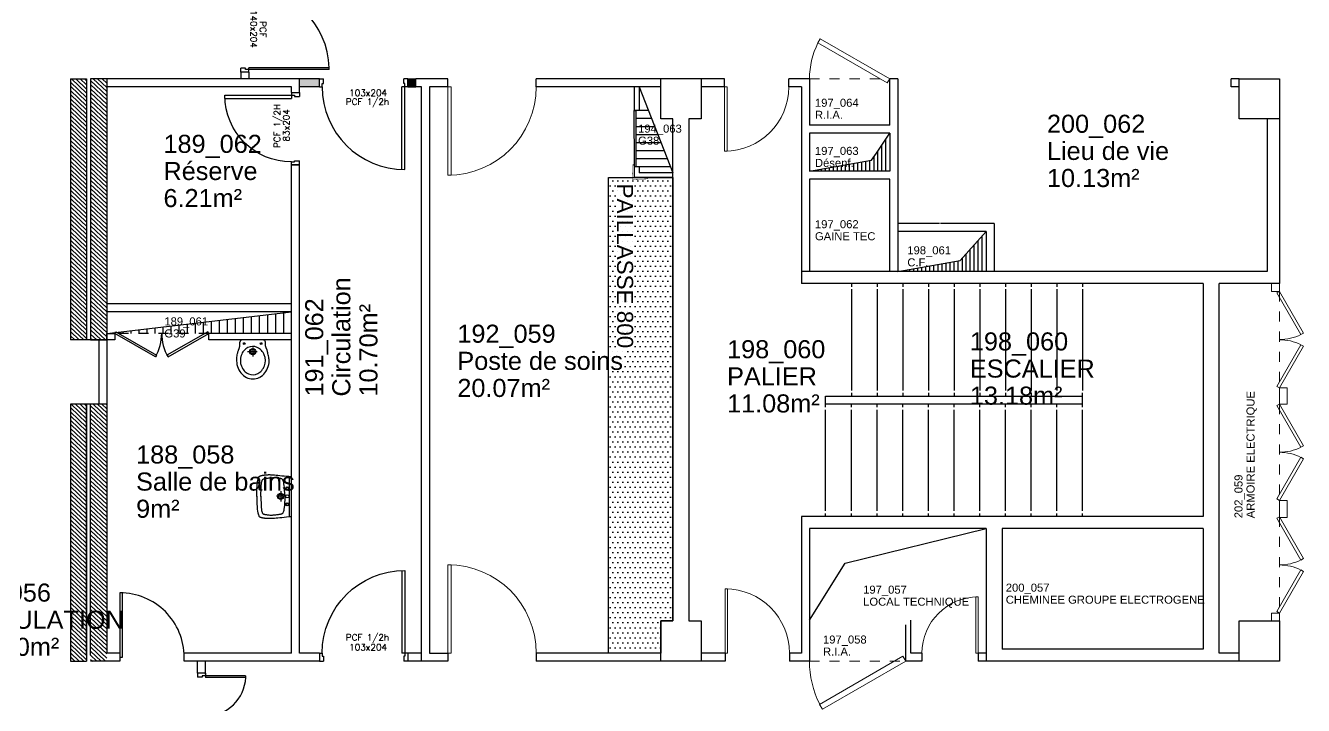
# Model space of a CAD drawing. Header units: metres. Extents: x -5 to 211, y -2 to 116.
# Drawn here: x 186.44 to 202.35, y 55.72 to 64.18 of the extents above; entities that cross this region are included whole.
import ezdxf
from ezdxf.enums import TextEntityAlignment as Align

# ---------------------------------------------------------------- set-up
doc = ezdxf.new("R2010")
doc.units = ezdxf.units.M
doc.header["$MEASUREMENT"] = 0
doc.linetypes.add('CACHÉ', pattern=[0.25, 0.125, -0.125])
doc.linetypes.add('CONTINU', pattern=[0])
doc.layers.get('0').update_dxf_attribs({"linetype": 'CONTINUOUS'})
for name, color, linetype in [('001 mur', 7, 'CONTINUOUS'), ('001 Murs', 7, 'CONTINUOUS'), ('002 poteaux', 7, 'CONTINUOUS'), ('003 porte', 7, 'CONTINUOUS'), ('004 cloisons', 7, 'CONTINUOUS'), ('006 sanitaire', 5, 'CONTINUOUS'), ('008 electrique', 7, 'CONTINUOUS'), ('A_Etiqu_Gaine', 8, 'CONTINUOUS'), ('A_Etiqu_Gaine_code', 8, 'CONTINUOUS'), ('A_Etiqu_Local', 8, 'CONTINUOUS'), ('A_HACH_STRUC', 7, 'CONTINUOUS'), ('A_MURS_CLOI', 7, 'CONTINUOUS'), ('A_MURS_STRU', 7, 'CONTINU'), ('A_PORT_Creer', 8, 'CONTINUOUS'), ('ARC_A_EQPM_Paillasse', 142, 'CONTINUOUS'), ('maçonnerie', 7, 'CONTINUOUS'), ("Protection d'angle", 7, 'CONTINUOUS')]:
    doc.layers.add(name, color=color, linetype=linetype)
doc.layers.add('A_PORT', color=8, linetype='CONTINUOUS', lineweight=0)
doc.styles.add('Attribut', font='arial.ttf')
doc.styles.add('ROMANS8', font='romans8.shx', dxfattribs={"height": 50})

# ---------------------------------------------------------------- blocks, each defined once
blk = doc.blocks.new("Protection d'angle")
at = {"layer": "Protection d'angle", "color": 7}
blk.add_lwpolyline([(-0.007, 0.352, 0, 0, 0), (-0.007, 0.153, 0, 0, 0), (0, 0.153, 0, 0, 0), (0, 0.142, 0, 0, 0), (-0.007, 0.142, 0, 0, 0), (-0.007, 0.037, 0, 0, 0), (0.004, 0.007, 0, 0, -0.490349), (0.006, -0.006, 0, 0, -0.490349), (-0.007, -0.004, 0, 0, 0), (-0.037, 0.007, 0, 0, 0), (-0.142, 0.007, 0, 0, 0), (-0.142, 0, 0, 0, 0), (-0.153, 0, 0, 0, 0), (-0.153, 0.007, 0, 0, 0), (-0.352, 0.007, 0.01, 0.01, 0), (-0.358, 0.007, 0.01, 0.01, 1), (-0.358, -0.002, 0.01, 0.01, 0), (-0.019, -0.016, 0.01, 0.01, 0.413602), (0.016, -0.016, 0.01, 0.01, 0.414214), (0.016, 0.019, 0.01, 0.01, 0), (0.002, 0.358, 0.01, 0.01, 1), (-0.007, 0.358, 0.01, 0.01, 0), (-0.007, 0.352, 0, 0, 0)], format="xyseb", dxfattribs=at)
blk = doc.blocks.new('A_Etiqu_Local')
at = {"style": 'Attribut', "flags": 1}
for tag, p in [('CODE_HOPITAL', (-0.446, 1.964)), ('CODE_SITE', (-0.446, 1.739)), ('CODE_BATIMENT', (-0.446, 1.514)), ('CODE_SECTEUR', (-0.446, 1.289)), ('CODE_ETAGE', (-0.446, 1.064)), ('NOM_NORMALISE', (-0.446, -0.843)), ('SECTEUR_ACTIVITE', (-0.446, -1.068)), ('SOUS_SECTEUR_ACTIVITE', (-0.446, -1.293)), ('VOLUME', (-0.446, -1.518)), ('SERVICE', (-0.446, -1.743)), ('CODE_UG', (-0.446, -1.968)), ('CODE_UA', (-0.446, -2.193)), ('CODE_POLE', (-0.446, -2.418)), ('OCCUPANT_EXTERNE', (-0.446, -2.643)), ('DISPONIBILITE', (-0.446, -2.868)), ('ACCES_HANDICAPES', (-0.446, -3.093)), ('NATURE_SOL', (-0.446, -3.318)), ('RISQUE_LABORATOIRE', (-0.446, -3.543)), ('AMIANTE', (-0.446, -3.768))]:
    blk.add_attdef(tag, p, '', height=0.15, dxfattribs=at)
at = {"layer": 'A_Etiqu_Local', "style": 'Attribut'}
for tag, p in [('CODE_PIECE', (-0.444, 0.528)), ('NOM_USAGE', (-0.444, 0.191)), ('SURFACE', (-0.444, -0.147))]:
    blk.add_attdef(tag, p, '', height=0.225, dxfattribs=at)
blk = doc.blocks.new('A_Etiqu_Gaine')
at = {"style": 'Attribut', "flags": 1}
for tag, p in [('CODE_HOPITAL', (-0.432, 0.865)), ('CODE_SITE', (-0.432, 0.715)), ('CODE_BATIMENT', (-0.432, 0.565)), ('CODE_SECTEUR', (-0.432, 0.415)), ('CODE_ETAGE', (-0.432, 0.265)), ('NOM_NORMALISE', (-0.432, -0.335)), ('SECTEUR_ACTIVITE', (-0.432, -0.485)), ('SOUS_SECTEUR_ACTIVITE', (-0.432, -0.635)), ('SURFACE', (-0.432, -0.785)), ('CODE_UG', (-0.432, -0.935)), ('CODE_POLE', (-0.432, -1.085)), ('AMIANTE', (-0.432, -1.235))]:
    blk.add_attdef(tag, p, '', height=0.1, dxfattribs=at)
at = {"layer": 'A_Etiqu_Gaine', "style": 'Attribut'}
blk.add_attdef('NOM_USAGE', (-0.432, -0.185), '', height=0.1, dxfattribs=at)
at = {"layer": 'A_Etiqu_Gaine_code', "style": 'Attribut'}
blk.add_attdef('CODE_PIECE', (-0.432, -0.035), '', height=0.1, dxfattribs=at)
blk = doc.blocks.new('BROCA2-G980')
at = {"layer": '003 porte', "color": 7, "linetype": 'Continuous'}
for points in [[(42.612572, 14.926459), (43.119011, 14.634069), (43.10648, 14.612366), (42.600044, 14.904756)], [(43.75708, 14.926459), (43.250645, 14.634069), (43.263176, 14.612366), (43.769611, 14.904756)]]:
    blk.add_lwpolyline(points, close=True, dxfattribs=at)
at = {"layer": '003 porte', "color": 3, "linetype": 'Continuous'}
for centre, start, end in [((42.600044, 14.904756), 330.000016, 0.000005), ((43.769611, 14.904756), 180.000005, 209.999999)]:
    blk.add_arc(centre, 0.584783, start, end, dxfattribs=at)
blk = doc.blocks.new('BROCA2-G1096')
at = {"layer": '003 porte', "color": 7, "linetype": 'Continuous'}
blk.add_lwpolyline([(43.570015, 17.974754), (43.570015, 17.174759), (43.600014, 17.174759), (43.600014, 17.974754)], close=True, dxfattribs=at)
at = {"layer": '003 porte', "color": 3, "linetype": 'Continuous'}
blk.add_arc((43.600014, 17.974754), 0.8, 179.999964, 270.000001, dxfattribs=at)
blk = doc.blocks.new('BATI-10')
for p, q in [((0, 0.1), (0, 0)), ((0, 0.1), (0.035, 0.1)), ((0, 0), (0.05, 0)), ((0.035, 0.1), (0.035, 0.06)), ((0.035, 0.06), (0.05, 0.06)), ((0.05, 0.06), (0.05, 0))]:
    blk.add_line(p, q)
blk = doc.blocks.new('P100bt10')
for p, q in [((0.035, 1.13), (0.035, 0.1)), ((0.075, 1.129), (0.075, 0.1)), ((0.035, 0.1), (0.075, 0.1))]:
    blk.add_line(p, q)
blk.add_arc((0.035, 0.1), 1.03, 0, 90)
blk.add_blockref('BATI-10', (0, 0))
at = {"xscale": -1}
blk.add_blockref('BATI-10', (1.1, 0), dxfattribs=at)
at = {"style": 'ROMANS8'}
for tag, p in [('DEF', (0.502, 0.256)), ('DIM', (0.493, 0.134))]:
    blk.add_attdef(tag, text='', height=0.08, dxfattribs=at).set_placement(p, align=Align.CENTER)
blk = doc.blocks.new('P80bt10')
for p, q in [((0.035, 0.93), (0.035, 0.1)), ((0.075, 0.929), (0.075, 0.1)), ((0, 0.1), (0, 0)), ((0, 0.1), (0.035, 0.1)), ((0, 0), (0.05, 0)), ((0.035, 0.1), (0.075, 0.1)), ((0.035, 0.1), (0.035, 0.06)), ((0.035, 0.06), (0.05, 0.06)), ((0.05, 0.06), (0.05, 0)), ((0.865, 0.06), (0.85, 0.06)), ((0.85, 0.06), (0.85, 0)), ((0.9, 0), (0.85, 0)), ((0.865, 0.1), (0.865, 0.06)), ((0.9, 0.1), (0.865, 0.1)), ((0.9, 0.1), (0.9, 0))]:
    blk.add_line(p, q)
blk.add_arc((0.035, 0.1), 0.83, 0, 90)
at = {"style": 'ROMANS8'}
for tag, p in [('DEF', (0.416, 0.239)), ('DIM', (0.409, 0.124))]:
    blk.add_attdef(tag, text='', height=0.08, dxfattribs=at).set_placement(p, align=Align.CENTER)
blk = doc.blocks.new('PV100-50bt10')
for p, q in [((1.515, 1.1), (1.515, 0.1)), ((1.535, 1.1), (1.515, 1.1)), ((1.535, 1.1), (1.535, 0.1)), ((0.035, 0.6), (0.035, 0.1)), ((0.035, 0.6), (0.055, 0.6)), ((0.055, 0.6), (0.055, 0.1)), ((0, 0.1), (0, 0)), ((0, 0.1), (0.035, 0.1)), ((0, 0), (0.05, 0)), ((0.035, 0.1), (0.055, 0.1)), ((0.035, 0.1), (0.035, 0.06)), ((0.035, 0.06), (0.05, 0.06)), ((0.05, 0.06), (0.05, 0)), ((1.535, 0.1), (1.515, 0.1)), ((1.535, 0.06), (1.52, 0.06)), ((1.52, 0.06), (1.52, 0)), ((1.57, 0), (1.52, 0)), ((1.535, 0.1), (1.535, 0.06)), ((1.57, 0.1), (1.535, 0.1)), ((1.57, 0.1), (1.57, 0))]:
    blk.add_line(p, q)
for centre, radius, start, end in [((1.535, 0.1), 1, 91.1671, 179.9904), ((0.034, 0.1), 0.501, 0.0454, 87.6163)]:
    blk.add_arc(centre, radius, start, end)
at = {"style": 'ROMANS8'}
for tag, p in [('DEF', (1.036, 0.239)), ('DIM', (1.031, 0.122))]:
    blk.add_attdef(tag, text='', height=0.08, rotation=360, dxfattribs=at).set_placement(p, align=Align.CENTER)

msp = doc.modelspace()

# ---------------------------------------------------------------- hatches: boundary and pattern name
at = {"layer": 'A_HACH_STRUC', "linetype": 'Continuous'}
h = msp.add_hatch(dxfattribs=at)
h.set_pattern_fill('ANSI31', color=8, scale=0.3, angle=-88.5553, style=0)
h.set_pattern_definition([(316.4447, (187.000224, 60.270877), (0.02583954, 0.0271766), [])])
h.paths.add_polyline_path([(187.2, 63.521), (187, 63.521), (187, 60.271), (187.2, 60.271)])
h.paths.add_polyline_path([(187.45, 63.521), (187.25, 63.521), (187.25, 60.271), (187.45, 60.271)])
h = msp.add_hatch(dxfattribs=at)
h.set_pattern_fill('ANSI31', color=8, scale=0.3, angle=-88.5553, style=0)
h.set_pattern_definition([(316.4447, (187.000224, 56.270876), (0.02583954, 0.0271766), [])])
h.paths.add_polyline_path([(187.2, 59.471), (187, 59.471), (187, 59.371), (187, 56.271), (187.2, 56.271), (187.2, 56.346)])
h.paths.add_polyline_path([(187.45, 59.471), (187.25, 59.471), (187.25, 56.346), (187.25, 56.271), (187.45, 56.271)])
at = {"layer": 'A_PORT_Creer'}
h = msp.add_hatch(color=8, dxfattribs=at)
h.dxf.hatch_style = 1
h.paths.add_polyline_path([(190.098, 63.521), (189.85, 63.521), (189.85, 63.421), (190.098, 63.421)])
h = msp.add_hatch(color=8, dxfattribs=at)
h.dxf.hatch_style = 1
h.paths.add_polyline_path([(191.3, 63.521), (191.198, 63.521), (191.198, 63.421), (191.3, 63.421)])
at = {"layer": 'ARC_A_EQPM_Paillasse'}
h = msp.add_hatch(dxfattribs=at)
h.set_pattern_fill('DOTS', color=8)
h.paths.add_polyline_path([(193.698, 62.291), (194.002, 62.291), (194.022, 62.291), (194.498, 62.291), (194.498, 56.771), (194.35, 56.771), (194.35, 56.371), (193.698, 56.371)])

# ---------------------------------------------------------------- linework, layer by layer
at = {"layer": '001 mur', "color": 8, "linetype": 'Continuous'}
for p, q in [((187.45, 60.351), (189.75, 60.621)), ((188.45, 60.468), (188.45, 60.351)), ((188.55, 60.48), (188.55, 60.351)), ((188.65, 60.486), (188.65, 60.351)), ((188.75, 60.503), (188.75, 60.351)), ((188.85, 60.514), (188.85, 60.351)), ((188.95, 60.527), (188.95, 60.351)), ((189.05, 60.539), (189.05, 60.351)), ((189.15, 60.55), (189.15, 60.351)), ((189.25, 60.562), (189.25, 60.351)), ((189.35, 60.574), (189.35, 60.351)), ((189.45, 60.585), (189.45, 60.351)), ((189.55, 60.597), (189.55, 60.351)), ((189.65, 60.609), (189.65, 60.351)), ((187.65, 60.374), (187.65, 60.351)), ((187.75, 60.386), (187.75, 60.351)), ((187.85, 60.398), (187.85, 60.351)), ((187.95, 60.41), (187.95, 60.351)), ((188.05, 60.421), (188.05, 60.351)), ((188.15, 60.433), (188.15, 60.351)), ((188.25, 60.445), (188.25, 60.351)), ((188.35, 60.456), (188.35, 60.351)), ((188.72, 60.271), (188.72, 60.351)), ((189.75, 60.351), (188.72, 60.351)), ((189.75, 60.271), (188.72, 60.271))]:
    msp.add_line(p, q, dxfattribs=at)
msp.add_lwpolyline([(187.45, 60.271), (187.45, 60.351), (187.55, 60.351), (187.55, 60.271)], close=True, dxfattribs=at)
at = {"layer": '001 Murs', "color": 8}
for p, q in [((189.75, 63.351), (189.85, 63.351)), ((197.4, 56.271), (197.4, 56.721)), ((197.46, 56.371), (197.46, 56.781))]:
    msp.add_line(p, q, dxfattribs=at)
at = {"layer": '002 poteaux', "color": 8, "linetype": 'Continuous'}
for points in [[(201.55, 63.021), (201.55, 63.521), (202.05, 63.521), (202.05, 63.021)], [(201.55, 56.271), (201.55, 56.771), (202.05, 56.771), (202.05, 56.271)]]:
    msp.add_lwpolyline(points, close=True, dxfattribs=at)
at = {"layer": '003 porte', "color": 8, "linetype": 'CACHÉ'}
msp.add_line((188.72, 60.351), (187.55, 60.351), dxfattribs=at)
at = {"layer": '004 cloisons', "color": 8, "linetype": 'Continuous'}
for p, q in [((195.143, 63.521), (194.85, 63.521)), ((195.143, 63.421), (195.143, 63.521)), ((195.943, 63.421), (195.943, 63.521)), ((196.2, 63.521), (195.943, 63.521)), ((196.2, 63.521), (196.2, 62.946)), ((197.3, 63.521), (197.2, 63.521)), ((197.3, 63.521), (197.3, 61.121)), ((201.45, 63.421), (201.45, 63.521)), ((201.55, 63.521), (201.45, 63.521)), ((195.143, 63.421), (194.85, 63.421)), ((196.1, 63.421), (195.943, 63.421)), ((196.1, 63.421), (196.1, 60.971)), ((201.55, 63.421), (201.45, 63.421)), ((201.9, 63.021), (201.9, 61.121)), ((202.05, 63.021), (202.05, 60.971)), ((197.2, 62.946), (196.2, 62.946)), ((197.2, 62.846), (196.2, 62.846)), ((197.033, 62.596), (197.2, 62.846)), ((197.2, 62.846), (197.2, 62.371)), ((196.974, 62.508), (197.033, 62.596)), ((197, 62.552), (197, 62.371)), ((196.2, 62.371), (196.974, 62.508)), ((197.2, 62.371), (196.2, 62.371)), ((196.25, 62.371), (196.25, 62.38)), ((196.3, 62.371), (196.3, 62.389)), ((196.35, 62.371), (196.35, 62.398)), ((196.4, 62.371), (196.4, 62.406)), ((196.45, 62.371), (196.45, 62.415)), ((196.5, 62.371), (196.5, 62.424)), ((196.55, 62.371), (196.55, 62.433)), ((196.6, 62.371), (196.6, 62.442)), ((196.65, 62.371), (196.65, 62.451)), ((196.7, 62.371), (196.7, 62.46)), ((196.75, 62.371), (196.75, 62.469)), ((197.2, 62.271), (196.2, 62.271)), ((197.817, 61.721), (197.3, 61.721)), ((198.4, 61.621), (197.3, 61.621)), ((198.5, 61.721), (197.829, 61.721)), ((198.074, 61.258), (198.4, 61.621)), ((198.4, 61.621), (198.4, 61.121)), ((198.5, 61.721), (198.5, 61.121)), ((197.3, 61.121), (198.074, 61.258)), ((198.1, 61.288), (198.1, 61.121)), ((198.809, 61.121), (196.1, 61.121)), ((197.4, 61.121), (197.4, 61.139)), ((197.45, 61.121), (197.45, 61.148)), ((197.5, 61.121), (197.5, 61.156)), ((197.55, 61.121), (197.55, 61.165)), ((197.6, 61.121), (197.6, 61.174)), ((197.65, 61.121), (197.65, 61.183)), ((197.7, 61.121), (197.7, 61.192)), ((197.75, 61.121), (197.75, 61.201)), ((197.8, 61.121), (197.8, 61.21)), ((197.85, 61.121), (197.85, 61.219)), ((201.9, 61.121), (198.811, 61.121)), ((201.1, 60.971), (196.1, 60.971)), ((196.721, 60.971), (196.721, 60.931)), ((197.041, 60.971), (197.041, 60.931)), ((197.361, 60.971), (197.361, 60.931)), ((197.681, 60.971), (197.681, 60.931)), ((198.001, 60.971), (198.001, 60.931)), ((198.321, 60.971), (198.321, 60.931)), ((198.641, 60.971), (198.641, 60.931)), ((198.961, 60.971), (198.961, 60.931)), ((199.281, 60.971), (199.281, 60.931)), ((199.6, 60.971), (199.6, 60.931)), ((201.1, 60.971), (201.1, 58.071)), ((201.3, 56.371), (201.3, 60.971)), ((202.05, 60.971), (201.3, 60.971)), ((196.721, 60.901), (196.721, 59.641)), ((197.041, 60.901), (197.041, 59.641)), ((197.361, 60.901), (197.361, 59.641)), ((197.681, 60.901), (197.681, 59.641)), ((198.001, 60.901), (198.001, 59.641)), ((198.321, 60.901), (198.321, 59.641)), ((198.641, 60.901), (198.641, 59.641)), ((198.961, 60.901), (198.961, 59.641)), ((199.281, 60.901), (199.281, 59.641)), ((199.6, 60.901), (199.6, 59.641)), ((196.401, 59.431), (196.401, 59.571)), ((196.721, 59.611), (196.721, 59.571)), ((197.041, 59.611), (197.041, 59.571)), ((197.361, 59.611), (197.361, 59.571)), ((197.681, 59.611), (197.681, 59.571)), ((198.001, 59.611), (198.001, 59.571)), ((198.321, 59.611), (198.321, 59.571)), ((198.641, 59.611), (198.641, 59.571)), ((198.961, 59.611), (198.961, 59.571)), ((199.281, 59.611), (199.281, 59.571)), ((199.6, 59.431), (199.6, 59.611)), ((196.401, 58.141), (196.401, 59.401)), ((196.721, 59.431), (196.721, 59.471)), ((196.721, 58.141), (196.721, 59.401)), ((197.041, 59.431), (197.041, 59.471)), ((197.041, 58.141), (197.041, 59.401)), ((197.361, 59.431), (197.361, 59.471)), ((197.361, 58.141), (197.361, 59.401)), ((197.681, 59.431), (197.681, 59.471)), ((197.681, 58.141), (197.681, 59.401)), ((198.001, 59.431), (198.001, 59.471)), ((198.001, 58.141), (198.001, 59.401)), ((198.321, 59.431), (198.321, 59.471)), ((198.321, 58.141), (198.321, 59.401)), ((198.641, 59.431), (198.641, 59.471)), ((198.641, 58.141), (198.641, 59.401)), ((198.961, 59.431), (198.961, 59.471)), ((198.961, 58.141), (198.961, 59.401)), ((199.281, 59.431), (199.281, 59.471)), ((199.281, 58.141), (199.281, 59.401)), ((199.6, 58.141), (199.6, 59.401)), ((196.401, 58.071), (196.401, 58.111)), ((196.721, 58.071), (196.721, 58.111)), ((197.041, 58.071), (197.041, 58.111)), ((197.361, 58.071), (197.361, 58.111)), ((197.681, 58.071), (197.681, 58.111)), ((198.001, 58.071), (198.001, 58.111)), ((198.321, 58.071), (198.321, 58.111)), ((198.641, 58.071), (198.641, 58.111)), ((198.961, 58.071), (198.961, 58.111)), ((199.281, 58.071), (199.281, 58.111)), ((199.6, 58.071), (199.6, 58.111)), ((196.643, 57.491), (198.4, 57.921)), ((198.4, 57.921), (198.4, 56.271)), ((198.6, 57.921), (198.6, 56.421)), ((201.1, 57.921), (198.6, 57.921)), ((201.1, 57.921), (201.1, 56.421)), ((196.2, 56.781), (196.643, 57.491)), ((196.2, 56.781), (196.2, 56.271)), ((195.15, 56.371), (194.85, 56.371)), ((195.15, 56.371), (195.15, 56.271)), ((195.95, 56.371), (195.95, 56.271)), ((196.1, 56.371), (195.95, 56.371)), ((197.6, 56.371), (197.46, 56.371)), ((197.6, 56.371), (197.6, 56.271)), ((198.4, 56.371), (198.3, 56.371)), ((198.3, 56.371), (198.3, 56.271)), ((201.1, 56.421), (198.6, 56.421)), ((201.55, 56.371), (201.3, 56.371)), ((195.15, 56.271), (194.85, 56.271)), ((196.2, 56.271), (195.95, 56.271)), ((197.6, 56.271), (197.4, 56.271)), ((201.55, 56.271), (198.3, 56.271))]:
    msp.add_line(p, q, dxfattribs=at)
for points in [[(197.2, 62.946), (197.2, 63.521)], [(196.2, 62.846), (196.2, 62.371)], [(197.1, 62.371), (197.1, 62.697)], [(197.15, 62.371), (197.15, 62.771)], [(197.05, 62.371), (197.05, 62.622)], [(196.8, 62.371), (196.8, 62.477)], [(196.85, 62.371), (196.85, 62.486)], [(196.9, 62.371), (196.9, 62.495)], [(196.95, 62.371), (196.95, 62.504)], [(196.2, 62.271), (196.2, 61.121)], [(197.2, 61.121), (197.2, 62.271)], [(198.25, 61.121), (198.25, 61.454)], [(198.3, 61.121), (198.3, 61.51)], [(198.35, 61.121), (198.35, 61.565)], [(198.15, 61.121), (198.15, 61.343)], [(198.2, 61.121), (198.2, 61.399)], [(197.9, 61.121), (197.9, 61.227)], [(197.95, 61.121), (197.95, 61.236)], [(198, 61.121), (198, 61.245)], [(198.05, 61.121), (198.05, 61.254)], [(196.401, 59.571), (199.6, 59.571)], [(199.6, 59.471), (196.401, 59.471)]]:
    msp.add_lwpolyline(points, dxfattribs=at)
at = {"layer": '006 sanitaire', "color": 8, "linetype": 'Continuous'}
for p, q in [((189.09, 60.138), (189.092, 60.145)), ((189.092, 60.145), (189.095, 60.15)), ((189.095, 60.15), (189.096, 60.153)), ((189.096, 60.153), (189.097, 60.155)), ((189.097, 60.155), (189.098, 60.158)), ((189.098, 60.158), (189.099, 60.16)), ((189.099, 60.162), (189.1, 60.164)), ((189.099, 60.16), (189.099, 60.162)), ((189.1, 60.164), (189.101, 60.166)), ((189.101, 60.166), (189.102, 60.168)), ((189.102, 60.17), (189.103, 60.172)), ((189.102, 60.168), (189.102, 60.17)), ((189.103, 60.175), (189.104, 60.177)), ((189.103, 60.172), (189.103, 60.175)), ((189.104, 60.179), (189.105, 60.181)), ((189.104, 60.177), (189.104, 60.179)), ((189.105, 60.186), (189.106, 60.188)), ((189.105, 60.183), (189.105, 60.186)), ((189.105, 60.181), (189.105, 60.183)), ((189.106, 60.193), (189.107, 60.195)), ((189.106, 60.19), (189.106, 60.193)), ((189.106, 60.188), (189.106, 60.19)), ((189.107, 60.204), (189.108, 60.208)), ((189.107, 60.199), (189.107, 60.204)), ((189.107, 60.195), (189.107, 60.199)), ((189.108, 60.239), (189.108, 60.242)), ((189.108, 60.234), (189.108, 60.239)), ((189.108, 60.23), (189.108, 60.234)), ((189.108, 60.225), (189.108, 60.23)), ((189.108, 60.221), (189.108, 60.225)), ((189.108, 60.216), (189.108, 60.221)), ((189.108, 60.212), (189.108, 60.216)), ((189.108, 60.208), (189.108, 60.212)), ((189.396, 60.271), (189.138, 60.271)), ((189.269, 60.174), (189.269, 60.062)), ((189.426, 60.239), (189.425, 60.242)), ((189.426, 60.234), (189.426, 60.239)), ((189.426, 60.23), (189.426, 60.234)), ((189.426, 60.225), (189.426, 60.23)), ((189.426, 60.221), (189.426, 60.225)), ((189.426, 60.216), (189.426, 60.221)), ((189.426, 60.212), (189.426, 60.216)), ((189.427, 60.208), (189.426, 60.212)), ((189.427, 60.204), (189.427, 60.208)), ((189.428, 60.199), (189.427, 60.204)), ((189.429, 60.195), (189.428, 60.199)), ((189.429, 60.193), (189.429, 60.195)), ((189.43, 60.19), (189.429, 60.193)), ((189.431, 60.188), (189.43, 60.19)), ((189.431, 60.186), (189.431, 60.188)), ((189.432, 60.183), (189.431, 60.186)), ((189.432, 60.181), (189.432, 60.183)), ((189.433, 60.179), (189.432, 60.181)), ((189.434, 60.177), (189.433, 60.179)), ((189.435, 60.175), (189.434, 60.177)), ((189.435, 60.172), (189.435, 60.175)), ((189.436, 60.17), (189.435, 60.172)), ((189.437, 60.168), (189.436, 60.17)), ((189.438, 60.166), (189.437, 60.168)), ((189.438, 60.164), (189.438, 60.166)), ((189.439, 60.162), (189.438, 60.164)), ((189.44, 60.16), (189.439, 60.162)), ((189.441, 60.158), (189.44, 60.16)), ((189.442, 60.155), (189.441, 60.158)), ((189.443, 60.153), (189.442, 60.155)), ((189.444, 60.15), (189.443, 60.153)), ((189.446, 60.145), (189.444, 60.15)), ((189.448, 60.138), (189.446, 60.145)), ((189.069, 60.035), (189.071, 60.054)), ((189.071, 60.054), (189.073, 60.071)), ((189.073, 60.071), (189.075, 60.086)), ((189.075, 60.086), (189.078, 60.1)), ((189.078, 60.1), (189.081, 60.111)), ((189.081, 60.111), (189.084, 60.122)), ((189.084, 60.122), (189.087, 60.13)), ((189.087, 60.13), (189.09, 60.138)), ((189.201, 60.125), (189.323, 60.125)), ((189.45, 60.13), (189.448, 60.138)), ((189.453, 60.122), (189.45, 60.13)), ((189.455, 60.111), (189.453, 60.122)), ((189.458, 60.1), (189.455, 60.111)), ((189.461, 60.086), (189.458, 60.1)), ((189.464, 60.071), (189.461, 60.086)), ((189.467, 60.054), (189.464, 60.071)), ((189.47, 60.035), (189.467, 60.054)), ((189.334, 58.539), (189.338, 58.551)), ((189.338, 58.551), (189.342, 58.559)), ((189.342, 58.559), (189.346, 58.566)), ((189.346, 58.566), (189.349, 58.569)), ((189.349, 58.569), (189.351, 58.571)), ((189.351, 58.571), (189.354, 58.573)), ((189.354, 58.573), (189.357, 58.575)), ((189.357, 58.575), (189.36, 58.577)), ((189.36, 58.577), (189.363, 58.578)), ((189.363, 58.578), (189.367, 58.58)), ((189.367, 58.58), (189.371, 58.581)), ((189.371, 58.581), (189.375, 58.582)), ((189.375, 58.582), (189.38, 58.583)), ((189.38, 58.583), (189.385, 58.584)), ((189.385, 58.584), (189.391, 58.585)), ((189.391, 58.585), (189.397, 58.586)), ((189.397, 58.586), (189.403, 58.587)), ((189.403, 58.587), (189.41, 58.588)), ((189.41, 58.588), (189.416, 58.589)), ((189.416, 58.589), (189.423, 58.589)), ((189.423, 58.589), (189.43, 58.59)), ((189.43, 58.59), (189.436, 58.591)), ((189.436, 58.591), (189.442, 58.591)), ((189.442, 58.591), (189.448, 58.592)), ((189.448, 58.592), (189.454, 58.592)), ((189.448, 58.549), (189.459, 58.551)), ((189.454, 58.592), (189.459, 58.592)), ((189.459, 58.592), (189.465, 58.593)), ((189.459, 58.551), (189.47, 58.552)), ((189.465, 58.593), (189.471, 58.593)), ((189.47, 58.552), (189.481, 58.553)), ((189.471, 58.593), (189.476, 58.593)), ((189.476, 58.593), (189.482, 58.593)), ((189.481, 58.553), (189.493, 58.553)), ((189.482, 58.593), (189.489, 58.592)), ((189.489, 58.592), (189.496, 58.592)), ((189.493, 58.553), (189.504, 58.554)), ((189.496, 58.592), (189.503, 58.592)), ((189.503, 58.592), (189.519, 58.591)), ((189.504, 58.554), (189.516, 58.554)), ((189.527, 58.554), (189.516, 58.554)), ((189.519, 58.591), (189.538, 58.589)), ((189.538, 58.553), (189.527, 58.554)), ((189.538, 58.589), (189.559, 58.587)), ((189.55, 58.553), (189.538, 58.553)), ((189.561, 58.552), (189.55, 58.553)), ((189.559, 58.587), (189.581, 58.585)), ((189.572, 58.551), (189.561, 58.552)), ((189.583, 58.549), (189.572, 58.551)), ((189.581, 58.585), (189.606, 58.583)), ((189.606, 58.583), (189.632, 58.58)), ((189.632, 58.58), (189.659, 58.578)), ((189.659, 58.578), (189.688, 58.575)), ((189.688, 58.575), (189.719, 58.572)), ((189.719, 58.572), (189.75, 58.569)), ((189.725, 58.073), (189.725, 58.569)), ((189.75, 58.073), (189.75, 58.569)), ((189.319, 58.37), (189.32, 58.414)), ((189.32, 58.414), (189.322, 58.45)), ((189.322, 58.45), (189.324, 58.48)), ((189.324, 58.48), (189.327, 58.505)), ((189.327, 58.505), (189.33, 58.524)), ((189.33, 58.524), (189.334, 58.539)), ((189.37, 58.364), (189.371, 58.401)), ((189.371, 58.401), (189.372, 58.432)), ((189.372, 58.432), (189.374, 58.458)), ((189.374, 58.458), (189.376, 58.478)), ((189.376, 58.478), (189.378, 58.495)), ((189.378, 58.495), (189.381, 58.508)), ((189.381, 58.508), (189.384, 58.517)), ((189.384, 58.517), (189.387, 58.525)), ((189.387, 58.525), (189.39, 58.53)), ((189.39, 58.53), (189.392, 58.532)), ((189.392, 58.532), (189.394, 58.534)), ((189.394, 58.534), (189.395, 58.536)), ((189.395, 58.536), (189.397, 58.537)), ((189.397, 58.537), (189.399, 58.538)), ((189.399, 58.538), (189.402, 58.54)), ((189.402, 58.54), (189.404, 58.541)), ((189.404, 58.541), (189.407, 58.542)), ((189.407, 58.542), (189.41, 58.542)), ((189.41, 58.542), (189.413, 58.543)), ((189.413, 58.543), (189.42, 58.545)), ((189.42, 58.545), (189.429, 58.546)), ((189.429, 58.546), (189.438, 58.548)), ((189.438, 58.548), (189.448, 58.549)), ((189.593, 58.548), (189.583, 58.549)), ((189.602, 58.546), (189.593, 58.548)), ((189.611, 58.545), (189.602, 58.546)), ((189.618, 58.543), (189.611, 58.545)), ((189.621, 58.542), (189.618, 58.543)), ((189.624, 58.542), (189.621, 58.542)), ((189.627, 58.541), (189.624, 58.542)), ((189.629, 58.54), (189.627, 58.541)), ((189.632, 58.538), (189.629, 58.54)), ((189.634, 58.537), (189.632, 58.538)), ((189.636, 58.536), (189.634, 58.537)), ((189.638, 58.534), (189.636, 58.536)), ((189.639, 58.532), (189.638, 58.534)), ((189.641, 58.53), (189.639, 58.532)), ((189.644, 58.525), (189.641, 58.53)), ((189.648, 58.517), (189.644, 58.525)), ((189.651, 58.508), (189.648, 58.517)), ((189.654, 58.495), (189.651, 58.508)), ((189.657, 58.478), (189.654, 58.495)), ((189.66, 58.458), (189.657, 58.478)), ((189.662, 58.432), (189.66, 58.458)), ((189.665, 58.401), (189.662, 58.432)), ((189.668, 58.364), (189.665, 58.401)), ((189.318, 58.319), (189.319, 58.37)), ((189.318, 58.323), (189.319, 58.271)), ((189.319, 58.271), (189.32, 58.228)), ((189.369, 58.32), (189.37, 58.364)), ((189.369, 58.323), (189.37, 58.279)), ((189.37, 58.279), (189.371, 58.242)), ((189.371, 58.242), (189.372, 58.211)), ((189.668, 58.323), (189.566, 58.323)), ((189.617, 58.386), (189.617, 58.26)), ((189.665, 58.242), (189.662, 58.211)), ((189.668, 58.279), (189.665, 58.242)), ((189.671, 58.32), (189.668, 58.364)), ((189.671, 58.323), (189.668, 58.279)), ((189.32, 58.228), (189.322, 58.191)), ((189.322, 58.191), (189.324, 58.161)), ((189.324, 58.161), (189.327, 58.137)), ((189.327, 58.137), (189.33, 58.118)), ((189.33, 58.118), (189.334, 58.103)), ((189.334, 58.103), (189.338, 58.091)), ((189.338, 58.091), (189.342, 58.083)), ((189.342, 58.083), (189.346, 58.076)), ((189.346, 58.076), (189.349, 58.073)), ((189.349, 58.073), (189.351, 58.071)), ((189.372, 58.211), (189.374, 58.185)), ((189.374, 58.185), (189.376, 58.164)), ((189.376, 58.164), (189.378, 58.148)), ((189.378, 58.148), (189.381, 58.135)), ((189.381, 58.135), (189.384, 58.126)), ((189.384, 58.126), (189.387, 58.118)), ((189.387, 58.118), (189.39, 58.113)), ((189.39, 58.113), (189.392, 58.111)), ((189.392, 58.111), (189.394, 58.109)), ((189.394, 58.109), (189.395, 58.107)), ((189.395, 58.107), (189.397, 58.106)), ((189.397, 58.106), (189.399, 58.104)), ((189.399, 58.104), (189.402, 58.103)), ((189.402, 58.103), (189.404, 58.102)), ((189.404, 58.102), (189.407, 58.101)), ((189.407, 58.101), (189.41, 58.1)), ((189.41, 58.1), (189.413, 58.1)), ((189.413, 58.1), (189.42, 58.098)), ((189.42, 58.098), (189.429, 58.097)), ((189.429, 58.097), (189.438, 58.095)), ((189.438, 58.095), (189.448, 58.094)), ((189.448, 58.094), (189.458, 58.092)), ((189.458, 58.092), (189.469, 58.091)), ((189.469, 58.091), (189.48, 58.09)), ((189.48, 58.09), (189.492, 58.089)), ((189.492, 58.089), (189.503, 58.089)), ((189.503, 58.089), (189.513, 58.088)), ((189.528, 58.089), (189.518, 58.088)), ((189.54, 58.089), (189.528, 58.089)), ((189.551, 58.09), (189.54, 58.089)), ((189.562, 58.091), (189.551, 58.09)), ((189.573, 58.092), (189.562, 58.091)), ((189.583, 58.094), (189.573, 58.092)), ((189.593, 58.095), (189.583, 58.094)), ((189.602, 58.097), (189.593, 58.095)), ((189.611, 58.098), (189.602, 58.097)), ((189.618, 58.1), (189.611, 58.098)), ((189.621, 58.1), (189.618, 58.1)), ((189.624, 58.101), (189.621, 58.1)), ((189.627, 58.102), (189.624, 58.101)), ((189.629, 58.103), (189.627, 58.102)), ((189.632, 58.104), (189.629, 58.103)), ((189.634, 58.106), (189.632, 58.104)), ((189.636, 58.107), (189.634, 58.106)), ((189.638, 58.109), (189.636, 58.107)), ((189.639, 58.111), (189.638, 58.109)), ((189.641, 58.113), (189.639, 58.111)), ((189.644, 58.118), (189.641, 58.113)), ((189.648, 58.126), (189.644, 58.118)), ((189.651, 58.135), (189.648, 58.126)), ((189.654, 58.148), (189.651, 58.135)), ((189.657, 58.164), (189.654, 58.148)), ((189.66, 58.185), (189.657, 58.164)), ((189.662, 58.211), (189.66, 58.185)), ((189.719, 58.07), (189.75, 58.073)), ((189.351, 58.071), (189.354, 58.069)), ((189.354, 58.069), (189.357, 58.067)), ((189.357, 58.067), (189.36, 58.065)), ((189.36, 58.065), (189.363, 58.064)), ((189.363, 58.064), (189.367, 58.062)), ((189.367, 58.062), (189.371, 58.061)), ((189.371, 58.061), (189.375, 58.06)), ((189.375, 58.06), (189.38, 58.059)), ((189.38, 58.059), (189.385, 58.058)), ((189.385, 58.058), (189.391, 58.057)), ((189.391, 58.057), (189.397, 58.056)), ((189.397, 58.056), (189.403, 58.055)), ((189.403, 58.055), (189.41, 58.054)), ((189.41, 58.054), (189.416, 58.053)), ((189.416, 58.053), (189.423, 58.052)), ((189.423, 58.052), (189.43, 58.052)), ((189.43, 58.052), (189.436, 58.051)), ((189.436, 58.051), (189.442, 58.051)), ((189.442, 58.051), (189.448, 58.05)), ((189.448, 58.05), (189.454, 58.05)), ((189.454, 58.05), (189.459, 58.049)), ((189.459, 58.049), (189.465, 58.049)), ((189.465, 58.049), (189.471, 58.049)), ((189.471, 58.049), (189.476, 58.049)), ((189.476, 58.049), (189.482, 58.049)), ((189.482, 58.049), (189.489, 58.049)), ((189.489, 58.049), (189.496, 58.05)), ((189.496, 58.05), (189.503, 58.05)), ((189.503, 58.05), (189.519, 58.051)), ((189.519, 58.051), (189.538, 58.053)), ((189.538, 58.053), (189.559, 58.054)), ((189.559, 58.054), (189.581, 58.056)), ((189.581, 58.056), (189.606, 58.059)), ((189.606, 58.059), (189.632, 58.061)), ((189.632, 58.061), (189.659, 58.064)), ((189.659, 58.064), (189.688, 58.067)), ((189.688, 58.067), (189.719, 58.07))]:
    msp.add_line(p, q, dxfattribs=at)
for centre, radius in [((189.162, 60.225), 0.0105), ((189.269, 60.125), 0.0383), ((189.269, 60.125), 0.0276), ((189.372, 60.225), 0.0105), ((189.698, 58.422), 0.0189), ((189.698, 58.422), 0.0144), ((189.617, 58.323), 0.0387), ((189.617, 58.323), 0.0274), ((189.698, 58.323), 0.0204), ((189.698, 58.223), 0.0189), ((189.698, 58.223), 0.0144)]:
    msp.add_circle(centre, radius, dxfattribs=at)
for centre, radius, start, end in [((189.138, 60.241), 0.03, 90, 177.8165), ((189.278, 60.033), 0.158, 116.3092, 139.7314), ((189.269, 60.051), 0.138, 66.0617, 116.3104), ((189.26, 60.032), 0.158, 42.6397, 66.0619), ((189.396, 60.241), 0.03, 2.1835, 90), ((189.327, 60.014), 0.26, 175.5366, 196.6993), ((189.313, 60.014), 0.199, 161.0902, 201.2801), ((189.291, 60.021), 0.176, 139.7317, 161.0893), ((189.247, 60.02), 0.176, 21.2818, 42.6394), ((189.226, 60.012), 0.199, 341.0894, 21.2461), ((189.212, 60.012), 0.26, 343.7792, 4.9803), ((189.303, 60.007), 0.235, 196.6997, 218.9787), ((189.284, 59.991), 0.21, 218.9784, 243.481), ((189.292, 60.006), 0.176, 201.2818, 222.6394), ((189.278, 59.993), 0.158, 222.6392, 246.0614), ((189.27, 59.975), 0.138, 246.0617, 296.3338), ((189.261, 59.993), 0.158, 296.3097, 319.7319), ((189.258, 59.988), 0.207, 296.6226, 321.3372), ((189.247, 60.005), 0.176, 319.7317, 341.0893), ((189.238, 60.004), 0.232, 321.3381, 343.7801), ((189.27, 59.964), 0.18, 243.4811, 269.9996), ((189.27, 59.963), 0.179, 270, 296.623)]:
    msp.add_arc(centre, radius, start, end, dxfattribs=at)
at = {"layer": '008 electrique', "color": 8}
msp.add_line((194.078, 63.421), (194.498, 62.351), dxfattribs=at)
at = {"layer": 'A_MURS_CLOI', "color": 8, "linetype": 'Continuous'}
for p, q in [((187, 63.521), (187.2, 63.521)), ((187, 63.521), (187, 60.271)), ((187.2, 63.521), (187.2, 60.271)), ((189.85, 63.521), (187.25, 63.521)), ((187.25, 63.521), (187.25, 63.446)), ((187.45, 63.521), (187.45, 56.371)), ((189.85, 63.351), (189.85, 63.521)), ((191.698, 63.521), (191.3, 63.521)), ((191.3, 63.421), (191.3, 63.521)), ((191.698, 63.421), (191.698, 63.521)), ((194.85, 63.521), (192.798, 63.521)), ((192.798, 63.421), (192.798, 63.521)), ((189.75, 63.421), (187.45, 63.421)), ((189.75, 63.351), (189.75, 63.421)), ((191.37, 63.421), (191.3, 63.421)), ((191.37, 56.271), (191.37, 63.421)), ((191.698, 63.421), (191.47, 63.421)), ((194.35, 63.421), (192.798, 63.421)), ((194.233, 63.025), (194.036, 63.025)), ((194.194, 63.125), (194.078, 63.125)), ((194.698, 63.021), (194.698, 56.771)), ((194.278, 62.925), (194.037, 62.925)), ((194.312, 62.825), (194.037, 62.825)), ((194.351, 62.725), (194.038, 62.725)), ((194.39, 62.625), (194.038, 62.625)), ((189.75, 56.371), (189.75, 62.451)), ((189.85, 56.371), (189.85, 62.451)), ((194.43, 62.525), (194.039, 62.525)), ((194.469, 62.425), (194.078, 62.425)), ((194.498, 62.291), (194.018, 62.291)), ((194.498, 62.351), (194.078, 62.351)), ((189.75, 60.721), (187.45, 60.721)), ((189.75, 60.621), (187.45, 60.621)), ((187.35, 60.271), (187.35, 59.471)), ((187, 59.471), (187, 56.271)), ((187.2, 59.471), (187.2, 56.271)), ((201.1, 58.071), (196.1, 58.071)), ((196.1, 58.071), (196.1, 56.371)), ((198.4, 57.921), (196.2, 57.921)), ((187.615, 56.371), (187.45, 56.371)), ((189.75, 56.371), (188.415, 56.371)), ((191.198, 56.371), (191.198, 56.271)), ((191.47, 56.371), (191.698, 56.371)), ((191.698, 56.371), (191.698, 56.271)), ((192.798, 56.371), (192.798, 56.271)), ((194.35, 56.371), (192.798, 56.371)), ((187, 56.271), (187.2, 56.271)), ((187.615, 56.271), (187.25, 56.271)), ((189.85, 56.271), (188.415, 56.271)), ((191.698, 56.271), (191.37, 56.271)), ((194.85, 56.271), (192.798, 56.271))]:
    msp.add_line(p, q, dxfattribs=at)
at = {"layer": 'A_MURS_CLOI', "color": 8}
for p, q in [((189.118, 63.603), (189.118, 63.521)), ((189.218, 63.603), (189.218, 63.521)), ((191.47, 63.421), (191.47, 56.371)), ((194.018, 63.421), (194.018, 63.125)), ((194.078, 63.421), (194.078, 63.125)), ((194.078, 63.125), (194.018, 63.125)), ((194.018, 62.425), (194.018, 62.291)), ((194.078, 62.425), (194.018, 62.425)), ((194.078, 62.425), (194.078, 62.351)), ((196.2, 57.921), (196.2, 56.781)), ((187.615, 56.371), (187.615, 56.271)), ((188.415, 56.271), (188.415, 56.371)), ((188.58, 56.123), (188.58, 56.271)), ((188.68, 56.11), (188.68, 56.271))]:
    msp.add_line(p, q, dxfattribs=at)
at = {"layer": 'A_MURS_CLOI', "color": 8, "linetype": 'Continuous'}
for points in [[(194.498, 63.021), (194.35, 63.021), (194.35, 63.521)], [(194.85, 63.521), (194.85, 63.021), (194.698, 63.021)], [(194.35, 56.271), (194.35, 56.771), (194.498, 56.771), (194.498, 63.021)], [(194.698, 56.771), (194.85, 56.771), (194.85, 56.271)]]:
    msp.add_lwpolyline(points, dxfattribs=at)
at = {"layer": 'A_MURS_CLOI', "color": 8}
msp.add_lwpolyline([(194.018, 63.125), (194.036, 63.125), (194.039, 62.425), (194.022, 62.425)], close=True, dxfattribs=at)
at = {"layer": 'A_MURS_STRU', "color": 8, "linetype": 'Continuous'}
for p, q in [((187.2, 63.521), (187.2, 60.271)), ((187.25, 63.521), (187.25, 60.271)), ((187.45, 60.271), (187, 60.271)), ((187.25, 60.271), (187.45, 60.271)), ((187.45, 59.471), (187, 59.471)), ((187.2, 56.346), (187.2, 59.471)), ((187.25, 56.346), (187.25, 59.471))]:
    msp.add_line(p, q, dxfattribs=at)
at = {"layer": 'A_PORT', "color": 8, "linetype": 'CACHÉ'}
for p, q in [((196.2, 63.521), (197.199, 63.521)), ((202.05, 60.873), (202.05, 59.674)), ((202.05, 59.47), (202.05, 58.272)), ((202.05, 58.067), (202.05, 56.869)), ((196.2, 56.271), (197.4, 56.271))]:
    msp.add_line(p, q, dxfattribs=at)
at = {"layer": 'A_PORT', "color": 8, "linetype": 'Continuous'}
for p, q in [((201.953, 60.971), (202.05, 60.971)), ((201.953, 60.873), (201.953, 60.971)), ((202.05, 60.971), (202.05, 60.873)), ((202.05, 60.873), (201.953, 60.873)), ((202.05, 59.674), (202.148, 59.674)), ((202.05, 59.47), (202.05, 59.674)), ((202.148, 59.674), (202.148, 59.47)), ((202.148, 59.47), (202.05, 59.47)), ((202.05, 58.272), (202.148, 58.272)), ((202.05, 58.058), (202.05, 58.272)), ((202.148, 58.272), (202.148, 58.058)), ((202.148, 58.058), (202.05, 58.058)), ((201.953, 56.869), (202.05, 56.869)), ((201.953, 56.771), (201.953, 56.869)), ((202.05, 56.869), (202.05, 56.771)), ((202.05, 56.771), (201.953, 56.771))]:
    msp.add_line(p, q, dxfattribs=at)
for points in [[(197.199, 63.521), (197.169, 63.469), (196.304, 63.968), (196.334, 64.02)], [(191.74, 63.421), (191.74, 62.321), (191.698, 62.321), (191.698, 63.421)], [(195.173, 63.421), (195.173, 62.621), (195.143, 62.621), (195.143, 63.421)], [(202.05, 60.873), (202.019, 60.855), (202.319, 60.336), (202.35, 60.354)], [(202.05, 59.674), (202.019, 59.692), (202.319, 60.211), (202.35, 60.193)], [(202.05, 59.47), (202.019, 59.452), (202.319, 58.933), (202.35, 58.951)], [(202.05, 58.272), (202.019, 58.29), (202.319, 58.809), (202.35, 58.791)], [(202.05, 58.067), (202.019, 58.049), (202.319, 57.53), (202.35, 57.548)], [(191.74, 56.371), (191.74, 57.471), (191.698, 57.471), (191.698, 56.371)], [(202.05, 56.869), (202.019, 56.887), (202.319, 57.406), (202.35, 57.388)], [(195.18, 56.371), (195.18, 57.171), (195.15, 57.171), (195.15, 56.371)], [(198.27, 56.371), (198.27, 57.071), (198.3, 57.071), (198.3, 56.371)], [(197.4, 56.271), (197.364, 56.333), (196.325, 55.733), (196.361, 55.671)]]:
    msp.add_lwpolyline(points, close=True, dxfattribs=at)
for centre, radius, start, end in [((197.199, 63.521), 0.999, 153.4337, 180), ((191.698, 63.421), 1.1, 270, 0), ((195.143, 63.421), 0.8, 270, 0), ((202.05, 60.873), 0.599, 270, 296.5663), ((202.05, 59.674), 0.599, 63.4337, 90), ((202.05, 59.47), 0.599, 270, 296.5663), ((202.05, 58.272), 0.599, 63.4337, 90), ((191.698, 56.371), 1.1, 360, 90), ((202.05, 58.067), 0.599, 270, 296.5663), ((202.05, 56.869), 0.599, 63.4337, 90), ((195.15, 56.371), 0.8, 360, 90), ((198.3, 56.371), 0.7, 90, 180), ((197.4, 56.271), 1.2, 180, 206.5663)]:
    msp.add_arc(centre, radius, start, end, dxfattribs=at)
at = {"layer": 'A_PORT_Creer', "color": 8}
for p, q in [((190.098, 63.521), (189.85, 63.521)), ((191.198, 63.521), (191.3, 63.521)), ((190.098, 63.421), (189.85, 63.421)), ((191.198, 63.421), (191.3, 63.421)), ((189.85, 62.451), (189.75, 62.451)), ((190.098, 56.371), (189.85, 56.371)), ((190.098, 56.271), (189.85, 56.271))]:
    msp.add_line(p, q, dxfattribs=at)
at = {"layer": 'A_PORT_Creer', "color": 8, "linetype": 'Continuous'}
for p, q in [((191.37, 56.371), (191.198, 56.371)), ((191.37, 56.271), (191.198, 56.271))]:
    msp.add_line(p, q, dxfattribs=at)
at = {"layer": 'ARC_A_EQPM_Paillasse', "color": 8}
msp.add_line((193.698, 56.371), (193.698, 62.291), dxfattribs=at)
msp.add_lwpolyline([(193.698, 62.291), (194.002, 62.291), (194.002, 62.291), (194.022, 62.291), (194.498, 62.291), (194.498, 56.771), (194.35, 56.771), (194.35, 56.371), (193.698, 56.371)], close=True, dxfattribs=at)

# ---------------------------------------------------------------- block references
at = {"layer": '003 porte', "color": 8}
msp.add_blockref('BROCA2-G980', (144.95, 45.446), dxfattribs=at)
at = {"layer": 'A_Etiqu_Gaine', "color": 8}
ref = msp.add_blockref('A_Etiqu_Gaine', (196.7, 63.207), dxfattribs=at)
ref.add_attrib('CODE_PIECE', '197_064', (196.268, 63.173), dxfattribs={"layer": 'A_Etiqu_Gaine_code', "height": 0.1, "style": 'Attribut'})
ref.add_attrib('NOM_USAGE', 'R.I.A.', (196.268, 63.023), dxfattribs={"height": 0.1, "style": 'Attribut'})
ref = msp.add_blockref('A_Etiqu_Gaine', (194.498, 62.886), dxfattribs=at)
ref.add_attrib('CODE_PIECE', '194_063', (194.066, 62.851), dxfattribs={"layer": 'A_Etiqu_Gaine_code', "height": 0.1, "style": 'Attribut'})
ref.add_attrib('NOM_USAGE', 'G38', (194.066, 62.701), dxfattribs={"height": 0.1, "style": 'Attribut'})
ref = msp.add_blockref('A_Etiqu_Gaine', (196.7, 62.608), dxfattribs=at)
ref.add_attrib('CODE_PIECE', '197_063', (196.268, 62.574), dxfattribs={"layer": 'A_Etiqu_Gaine_code', "height": 0.1, "style": 'Attribut'})
ref.add_attrib('NOM_USAGE', 'Désenf.', (196.268, 62.424), dxfattribs={"height": 0.1, "style": 'Attribut'})
ref = msp.add_blockref('A_Etiqu_Gaine', (196.7, 61.696), dxfattribs=at)
ref.add_attrib('CODE_PIECE', '197_062', (196.268, 61.661), dxfattribs={"layer": 'A_Etiqu_Gaine_code', "height": 0.1, "style": 'Attribut'})
ref.add_attrib('NOM_USAGE', 'GAINE TEC', (196.268, 61.511), dxfattribs={"height": 0.1, "style": 'Attribut'})
ref = msp.add_blockref('A_Etiqu_Gaine', (197.85, 61.371), dxfattribs=at)
ref.add_attrib('CODE_PIECE', '198_061', (197.418, 61.336), dxfattribs={"layer": 'A_Etiqu_Gaine_code', "height": 0.1, "style": 'Attribut'})
ref.add_attrib('NOM_USAGE', 'C.F.', (197.418, 61.186), dxfattribs={"height": 0.1, "style": 'Attribut'})
ref = msp.add_blockref('A_Etiqu_Gaine', (188.6, 60.486), dxfattribs=at)
ref.add_attrib('CODE_PIECE', '189_061', (188.168, 60.451), dxfattribs={"layer": 'A_Etiqu_Gaine_code', "height": 0.1, "style": 'Attribut'})
ref.add_attrib('NOM_USAGE', 'G39', (188.168, 60.301), dxfattribs={"height": 0.1, "style": 'Attribut'})
ref = msp.add_blockref('A_Etiqu_Gaine', (201.556, 58.482), dxfattribs=dict(at, rotation=90))
ref.add_attrib('CODE_PIECE', '202_059', (201.591, 58.05), dxfattribs={"layer": 'A_Etiqu_Gaine_code', "height": 0.1, "rotation": 90, "style": 'Attribut'})
ref.add_attrib('NOM_USAGE', 'ARMOIRE ELECTRIQUE', (201.741, 58.05), dxfattribs={"height": 0.1, "rotation": 90, "style": 'Attribut'})
ref = msp.add_blockref('A_Etiqu_Gaine', (197.3, 57.146), dxfattribs=at)
ref.add_attrib('CODE_PIECE', '197_057', (196.868, 57.111), dxfattribs={"layer": 'A_Etiqu_Gaine_code', "height": 0.1, "style": 'Attribut'})
ref.add_attrib('NOM_USAGE', 'LOCAL TECHNIQUE', (196.868, 56.961), dxfattribs={"height": 0.1, "style": 'Attribut'})
ref = msp.add_blockref('A_Etiqu_Gaine', (199.076, 57.171), dxfattribs=at)
ref.add_attrib('CODE_PIECE', '200_057', (198.644, 57.136), dxfattribs={"layer": 'A_Etiqu_Gaine_code', "height": 0.1, "style": 'Attribut'})
ref.add_attrib('NOM_USAGE', 'CHEMINEE GROUPE ELECTROGENE', (198.644, 56.986), dxfattribs={"height": 0.1, "style": 'Attribut'})
ref = msp.add_blockref('A_Etiqu_Gaine', (196.8, 56.525), dxfattribs=at)
ref.add_attrib('CODE_PIECE', '197_058', (196.368, 56.49), dxfattribs={"layer": 'A_Etiqu_Gaine_code', "height": 0.1, "style": 'Attribut'})
ref.add_attrib('NOM_USAGE', 'R.I.A.', (196.368, 56.34), dxfattribs={"height": 0.1, "style": 'Attribut'})
at = {"layer": 'A_Etiqu_Local', "color": 8}
ref = msp.add_blockref('A_Etiqu_Local', (199.6, 62.321), dxfattribs=at)
ref.add_attrib('CODE_PIECE', '200_062', (199.157, 62.849), dxfattribs={"height": 0.225, "style": 'Attribut'})
ref.add_attrib('NOM_USAGE', 'Lieu de vie', (199.157, 62.511), dxfattribs={"height": 0.225, "style": 'Attribut'})
ref.add_attrib('SURFACE', '10.13m²', (199.157, 62.174), dxfattribs={"height": 0.225, "style": 'Attribut'})
ref = msp.add_blockref('A_Etiqu_Local', (188.6, 62.071), dxfattribs=at)
ref.add_attrib('CODE_PIECE', '189_062', (188.157, 62.599), dxfattribs={"height": 0.225, "style": 'Attribut'})
ref.add_attrib('NOM_USAGE', 'Réserve', (188.157, 62.261), dxfattribs={"height": 0.225, "style": 'Attribut'})
ref.add_attrib('SURFACE', '6.21m²', (188.157, 61.924), dxfattribs={"height": 0.225, "style": 'Attribut'})
ref = msp.add_blockref('A_Etiqu_Local', (190.674, 60.008), dxfattribs=dict(at, rotation=90))
ref.add_attrib('CODE_PIECE', '191_062', (190.146, 59.565), dxfattribs={"height": 0.225, "rotation": 90, "style": 'Attribut'})
ref.add_attrib('NOM_USAGE', 'Circulation', (190.483, 59.565), dxfattribs={"height": 0.225, "rotation": 90, "style": 'Attribut'})
ref.add_attrib('SURFACE', '10.70m²', (190.821, 59.565), dxfattribs={"height": 0.225, "rotation": 90, "style": 'Attribut'})
ref = msp.add_blockref('A_Etiqu_Local', (192.26, 59.706), dxfattribs=at)
ref.add_attrib('CODE_PIECE', '192_059', (191.816, 60.235), dxfattribs={"height": 0.225, "style": 'Attribut'})
ref.add_attrib('NOM_USAGE', 'Poste de soins', (191.816, 59.897), dxfattribs={"height": 0.225, "style": 'Attribut'})
ref.add_attrib('SURFACE', '20.07m²', (191.816, 59.56), dxfattribs={"height": 0.225, "style": 'Attribut'})
ref = msp.add_blockref('A_Etiqu_Local', (198.641, 59.611), dxfattribs=at)
ref.add_attrib('CODE_PIECE', '198_060', (198.197, 60.139), dxfattribs={"height": 0.225, "style": 'Attribut'})
ref.add_attrib('NOM_USAGE', 'ESCALIER', (198.197, 59.801), dxfattribs={"height": 0.225, "style": 'Attribut'})
ref.add_attrib('SURFACE', '13.18m²', (198.197, 59.464), dxfattribs={"height": 0.225, "style": 'Attribut'})
ref = msp.add_blockref('A_Etiqu_Local', (195.618, 59.514), dxfattribs=at)
ref.add_attrib('CODE_PIECE', '198_060', (195.174, 60.042), dxfattribs={"height": 0.225, "style": 'Attribut'})
ref.add_attrib('NOM_USAGE', 'PALIER', (195.174, 59.704), dxfattribs={"height": 0.225, "style": 'Attribut'})
ref.add_attrib('SURFACE', '11.08m²', (195.174, 59.367), dxfattribs={"height": 0.225, "style": 'Attribut'})
ref = msp.add_blockref('A_Etiqu_Local', (188.26, 58.203), dxfattribs=at)
ref.add_attrib('CODE_PIECE', '188_058', (187.816, 58.731), dxfattribs={"height": 0.225, "style": 'Attribut'})
ref.add_attrib('NOM_USAGE', 'Salle de bains', (187.816, 58.394), dxfattribs={"height": 0.225, "style": 'Attribut'})
ref.add_attrib('SURFACE', '9m²', (187.816, 58.056), dxfattribs={"height": 0.225, "style": 'Attribut'})
ref = msp.add_blockref('A_Etiqu_Local', (185.975, 56.483), dxfattribs=at)
ref.add_attrib('CODE_PIECE', '186_056', (185.532, 57.012), dxfattribs={"height": 0.225, "style": 'Attribut'})
ref.add_attrib('NOM_USAGE', 'CIRCULATION', (185.532, 56.674), dxfattribs={"height": 0.225, "style": 'Attribut'})
ref.add_attrib('SURFACE', '136.30m²', (185.532, 56.337), dxfattribs={"height": 0.225, "style": 'Attribut'})
at = {"layer": 'A_PORT', "color": 8, "linetype": 'Continuous', "rotation": 180.0000000000081}
msp.add_blockref('BROCA2-G1096', (231.215, 74.296), dxfattribs=at)
at = {"layer": 'A_PORT_Creer', "color": 8, "rotation": 270.0000000002768}
for p in [(189.118, 65.173), (188.58, 56.123)]:
    msp.add_blockref('PV100-50bt10', p, dxfattribs=at).add_auto_attribs({'DEF': 'PCF', 'DIM': '140x204'})
at = {"layer": 'A_PORT_Creer', "color": 8, "linetype": 'Continuous'}
ref = msp.add_blockref('P100bt10', (191.198, 63.521), dxfattribs=dict(at, rotation=180))
ref.add_attrib('DEF', 'PCF 1/2h', dxfattribs={"layer": '0', "height": 0.08, "rotation": 360, "style": 'ROMANS8'}).set_placement((190.697, 63.196), align=Align.CENTER)
ref.add_attrib('DIM', '103x204', dxfattribs={"layer": '0', "height": 0.08, "rotation": 360, "style": 'ROMANS8'}).set_placement((190.705, 63.307), align=Align.CENTER)
at = {"layer": 'A_PORT_Creer', "color": 8, "extrusion": (0, 0, -1)}
ref = msp.add_blockref('P80bt10', (-189.85, 63.351), dxfattribs=dict(at, zscale=-1, rotation=269.9999999997394))
ref.add_attrib('DEF', 'PCF 1/2H', dxfattribs={"layer": '0', "height": 0.08, "rotation": 90, "style": 'ROMANS8'}).set_placement((189.611, 62.934), align=Align.CENTER)
ref.add_attrib('DIM', '83x204', dxfattribs={"layer": '0', "height": 0.08, "rotation": 90, "style": 'ROMANS8'}).set_placement((189.726, 62.942), align=Align.CENTER)
at = {"layer": 'A_PORT_Creer', "color": 8, "linetype": 'Continuous', "extrusion": (0, 0, -1)}
ref = msp.add_blockref('P100bt10', (-191.198, 56.271), dxfattribs=dict(at, zscale=-1))
ref.add_attrib('DEF', 'PCF 1/2h', dxfattribs={"layer": '0', "height": 0.08, "style": 'ROMANS8'}).set_placement((190.697, 56.527), align=Align.CENTER)
ref.add_attrib('DIM', '103x204', dxfattribs={"layer": '0', "height": 0.08, "style": 'ROMANS8'}).set_placement((190.705, 56.404), align=Align.CENTER)
at = {"layer": 'maçonnerie', "color": 8, "lineweight": 35, "xscale": -0.5, "yscale": 0.5, "zscale": 0.5}
msp.add_blockref("Protection d'angle", (194.004, 62.276), dxfattribs=at)

# ---------------------------------------------------------------- texts
at = {"layer": '004 cloisons', "color": 8, "insert": (194.004, 62.217), "char_height": 0.2, "attachment_point": 1, "rotation": 270}
msp.add_mtext_dynamic_manual_height_columns('{\\fSwis721 BT|b0|i0|c0|p34;PAILLASSE 800}', width=3.17779, gutter_width=1, heights=[0], dxfattribs=at)

doc.saveas('drawing.dxf')
